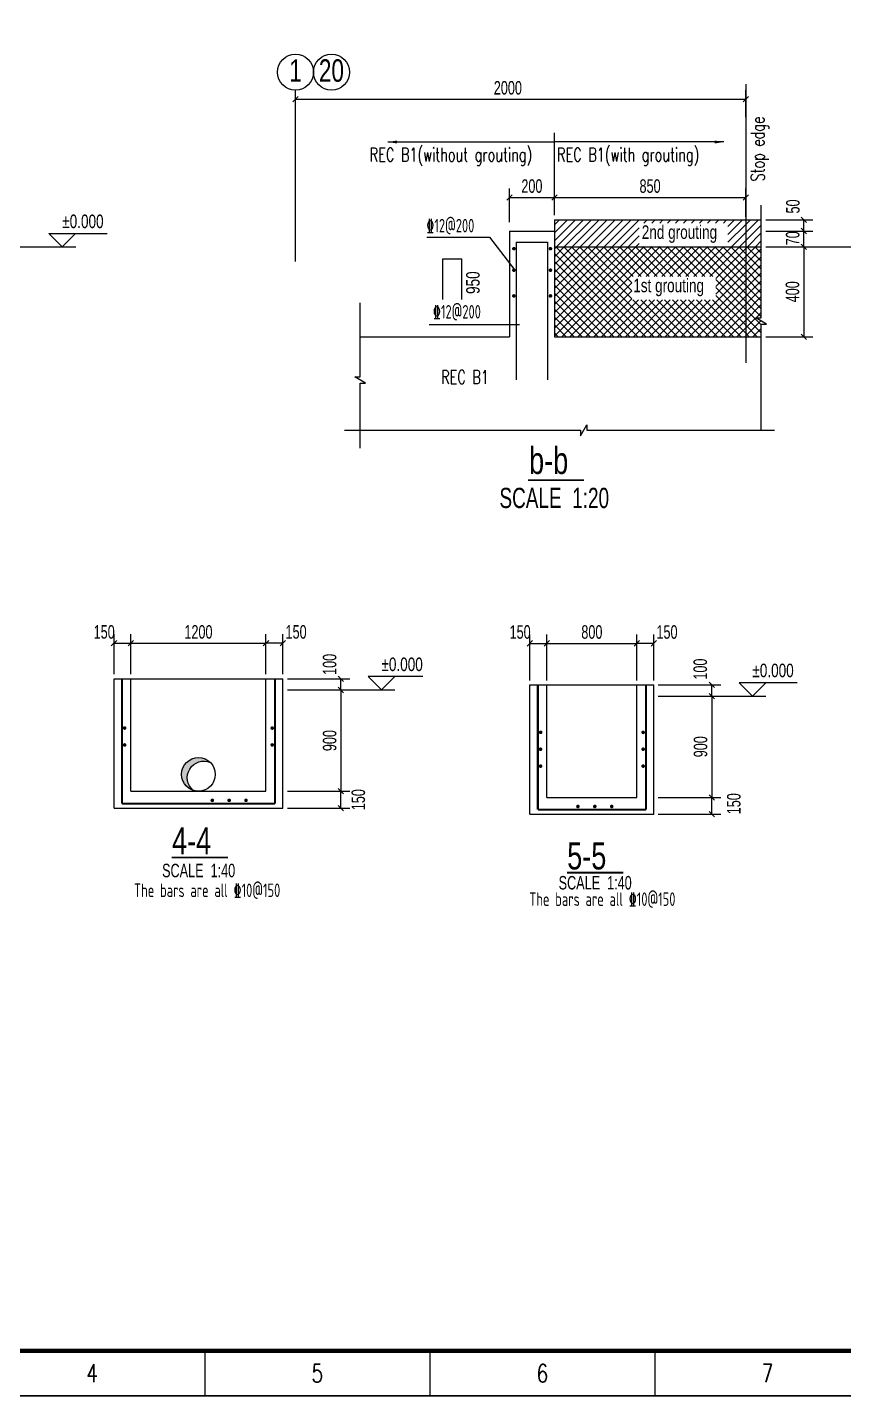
# Model space of a CAD drawing. Header units: millimetres. Extents: x -15901 to 146244, y -607033 to -56344.
# Drawn here: x 5406 to 23535, y -268883 to -238464 of the extents above; entities that cross this region are included whole.
import ezdxf
from ezdxf.enums import TextEntityAlignment as Align

# ---------------------------------------------------------------- set-up
doc = ezdxf.new("R2010")
doc.units = ezdxf.units.MM
doc.header["$LTSCALE"] = 2000
doc.linetypes.add('CENTER', pattern=[50.800000000000004, 31.75, -6.35, 6.35, -6.35])
for name, color, linetype in [('1', 3, 'Continuous'), ('4', 2, 'Continuous'), ('5', 7, 'Continuous'), ('6', 1, 'Continuous'), ('DIM', 2, 'Continuous'), ('S_01', 3, 'Continuous'), ('S_01_OUTL', 3, 'Continuous'), ('S_02', 151, 'CENTER'), ('S_04_TEXT', 2, 'Continuous'), ('S_05_DIMS', 7, 'Continuous'), ('S_06_RBAR', 1, 'Continuous'), ('S_07_LSHOW', 6, 'Continuous'), ('S_08_HATCH', 8, 'Continuous'), ('TEXT', 3, 'Continuous'), ('TK', 1, 'Continuous')]:
    doc.layers.add(name, color=color, linetype=linetype)
doc.styles.add('FS', font='kstxt.shx', dxfattribs={"width": 0.8, "height": 250, "bigfont": 'kshz.shx'})
doc.styles.add('KS', font='kstxt.shx', dxfattribs={"width": 0.7, "height": 300, "bigfont": 'kshz.shx'})
doc.styles.add('NC', font='romans.shx', dxfattribs={"width": 0.7, "bigfont": 'hztxt.shx'})
doc.styles.add('TK-HZ', font='txt.shx', dxfattribs={"width": 0.8, "bigfont": 'hztxt.shx'})
doc.styles.add('样3', font='tssdeng.shx', dxfattribs={"width": 0.7, "height": 300, "bigfont": 'tssdchn.shx'})
doc.dimstyles.new('KSDIM0.2', dxfattribs={"dimtxt": 300, "dimasz": 120, "dimexe": 200, "dimexo": 100, "dimgap": 100, "dimtad": 1, "dimdec": 0, "dimlfac": 0.2, "dimzin": 14, "dimdsep": 46, "dimtxsty": 'KS', "dimblk1": 'OBLIQUE', "dimblk2": 'OBLIQUE', "dimsah": 1, "dimcen": -900, "dimclrd": 7, "dimclre": 7, "dimclrt": 2, "dimadec": 0, "dimazin": 0, "dimtfac": 1, "dimtdec": 0, "dimtix": 1, "dimtmove": 2, "dimatfit": 2, "dimfxl": 1, "dimtolj": 1, "dimtzin": 14, "dimlwd": -3, "dimarcsym": 2})
doc.dimstyles.new('KSDIM0.4', dxfattribs={"dimtxt": 300, "dimasz": 120, "dimexe": 200, "dimexo": 100, "dimgap": 100, "dimtad": 1, "dimdec": 0, "dimlfac": 0.4, "dimzin": 14, "dimdsep": 46, "dimtxsty": 'KS', "dimblk1": 'OBLIQUE', "dimblk2": 'OBLIQUE', "dimsah": 1, "dimcen": -900, "dimclrd": 7, "dimclre": 7, "dimclrt": 2, "dimadec": 0, "dimazin": 0, "dimtfac": 1, "dimtdec": 0, "dimtix": 1, "dimtmove": 2, "dimatfit": 2, "dimfxl": 1, "dimtolj": 1, "dimtzin": 14, "dimlwd": -3, "dimarcsym": 2})
pattern_1 = [(45, (-377152.3955191112, -580546.198373335), (-88.38834764831843, 88.38834764831844), []), (135, (-377152.3955191112, -580546.198373335), (-88.38834764831844, -88.38834764831843), [])]
pattern_2 = [(45, (-377152.3955191112, -580546.198373335), (-88.38834764831843, 88.38834764831844), [])]

# ---------------------------------------------------------------- blocks, each defined once
blk = doc.blocks.new('_OBLIQUE')
at = {"color": 1}
blk.add_line((-0.5, -0.5), (0.5, 0.5), dxfattribs=at)
blk = doc.blocks.new('*D472')
at = {"layer": '5', "color": 7, "lineweight": -2}
for p, q in [((11180.23893127312, -253184.0880862552), (12570.13191676607, -253184.0880862552)), ((11180.23893127312, -255434.0880862552), (12570.13191676607, -255434.0880862552))]:
    blk.add_line(p, q, dxfattribs=at)
at = {"layer": '5', "color": 7, "lineweight": -3}
blk.add_line((12370.13191676607, -253184.0880862552), (12370.13191676607, -255434.0880862552), dxfattribs=at)
at = {"layer": 'Defpoints', "color": 0}
for p in [(11080.23893127312, -253184.0880862552), (11080.23893127312, -255434.0880862552), (12370.13191676607, -255434.0880862552)]:
    blk.add_point(p, dxfattribs=at)
at = {"layer": '5', "color": 7, "linetype": 'ByBlock', "lineweight": -3, "xscale": 120, "yscale": 120, "zscale": 120}
for p, rotation in [((12370.13191676607, -253184.0880862552), 90), ((12370.13191676607, -255434.0880862552), 270)]:
    blk.add_blockref('_OBLIQUE', p, dxfattribs=dict(at, rotation=rotation))
at = {"layer": '5', "color": 2, "insert": (12120.13191676607, -254309.0880862552), "char_height": 300, "attachment_point": 5, "rotation": 90, "style": 'KS'}
blk.add_mtext('\\A1;900', dxfattribs=at)
blk = doc.blocks.new('*D473')
at = {"layer": '5', "color": 7, "lineweight": -2}
for p, q in [((11180.23893127312, -255434.0880862552), (12570.13191676607, -255434.0880862552)), ((11180.23893127312, -255809.0880862552), (12570.13191676607, -255809.0880862552))]:
    blk.add_line(p, q, dxfattribs=at)
at = {"layer": '5', "color": 7, "lineweight": -3}
blk.add_line((12370.13191676607, -255809.0880862552), (12370.13191676607, -255434.0880862552), dxfattribs=at)
at = {"layer": 'Defpoints', "color": 0}
for p in [(11080.23893127312, -255434.0880862552), (12370.13191676607, -255434.0880862552), (11080.23893127312, -255809.0880862552)]:
    blk.add_point(p, dxfattribs=at)
at = {"layer": '5', "color": 7, "linetype": 'ByBlock', "lineweight": -3, "xscale": 120, "yscale": 120, "zscale": 120}
for p, rotation in [((12370.13191676607, -255434.0880862552), 90), ((12370.13191676607, -255809.0880862552), 270)]:
    blk.add_blockref('_OBLIQUE', p, dxfattribs=dict(at, rotation=rotation))
at = {"layer": '5', "color": 2, "insert": (12757.60720502773, -255621.5920557929), "char_height": 300, "attachment_point": 5, "rotation": 90, "style": 'KS'}
blk.add_mtext('\\A1;150', dxfattribs=at)
blk = doc.blocks.new('*D474')
at = {"layer": '5', "color": 7, "lineweight": -2}
for p, q in [((11180.23893127312, -252934.0880862552), (12570.13191676607, -252934.0880862552)), ((11230.23893127312, -253184.0880862552), (12570.13191676607, -253184.0880862552))]:
    blk.add_line(p, q, dxfattribs=at)
at = {"layer": '5', "color": 7, "lineweight": -3}
blk.add_line((12370.13191676607, -253184.0880862552), (12370.13191676607, -252934.0880862552), dxfattribs=at)
at = {"layer": 'Defpoints', "color": 0}
for p in [(11080.23893127312, -252934.0880862552), (12370.13191676607, -252934.0880862552), (11130.23893127312, -253184.0880862552)]:
    blk.add_point(p, dxfattribs=at)
at = {"layer": '5', "color": 7, "linetype": 'ByBlock', "lineweight": -3, "xscale": 120, "yscale": 120, "zscale": 120}
for p, rotation in [((12370.13191676607, -252934.0880862552), 90), ((12370.13191676607, -253184.0880862552), 270)]:
    blk.add_blockref('_OBLIQUE', p, dxfattribs=dict(at, rotation=rotation))
at = {"layer": '5', "color": 2, "insert": (12120.13191676607, -252615.6824797991), "char_height": 300, "attachment_point": 5, "rotation": 90, "style": 'KS'}
blk.add_mtext('\\A1;100', dxfattribs=at)
blk = doc.blocks.new('Dot')
at = {"layer": '6', "const_width": 0.4}
blk.add_lwpolyline([(-0.1999999999999886, 0, 1), (0.1999999999999886, 0, 1)], format="xyb", close=True, dxfattribs=at)
blk = doc.blocks.new('*D475')
at = {"layer": '5', "color": 7, "lineweight": -2}
for p, q in [((7330.238931273125, -252834.0880862552), (7330.238931273125, -251946.1760799664)), ((7705.238931273125, -252834.0880862552), (7705.238931273125, -251946.1760799664))]:
    blk.add_line(p, q, dxfattribs=at)
at = {"layer": '5', "color": 7, "lineweight": -3}
blk.add_line((7330.238931273125, -252146.1760799664), (7705.238931273125, -252146.1760799664), dxfattribs=at)
at = {"layer": 'Defpoints', "color": 0}
for p in [(7705.238931273125, -252146.1760799664), (7330.238931273125, -252934.0880862552), (7705.238931273125, -252934.0880862552)]:
    blk.add_point(p, dxfattribs=at)
at = {"layer": '5', "color": 7, "linetype": 'ByBlock', "lineweight": -3, "xscale": 120, "yscale": 120, "zscale": 120, "rotation": 180}
blk.add_blockref('_OBLIQUE', (7330.238931273125, -252146.1760799664), dxfattribs=at)
at = {"layer": '5', "color": 7, "linetype": 'ByBlock', "lineweight": -3, "xscale": 120, "yscale": 120, "zscale": 120}
blk.add_blockref('_OBLIQUE', (7705.238931273125, -252146.1760799664), dxfattribs=at)
at = {"layer": '5', "color": 2, "insert": (7111.70665126761, -251896.1760799664), "char_height": 300, "attachment_point": 5, "style": 'KS'}
blk.add_mtext('\\A1;150', dxfattribs=at)
blk = doc.blocks.new('*D476')
at = {"layer": '5', "color": 7, "lineweight": -2}
for p, q in [((7705.238931273125, -252581.7585350021), (7705.238931273125, -251946.1760799664)), ((10705.23893127312, -252581.7585350021), (10705.23893127312, -251946.1760799664))]:
    blk.add_line(p, q, dxfattribs=at)
at = {"layer": '5', "color": 7, "lineweight": -3}
blk.add_line((7705.238931273125, -252146.1760799664), (10705.23893127312, -252146.1760799664), dxfattribs=at)
at = {"layer": 'Defpoints', "color": 0}
for p in [(10705.23893127312, -252146.1760799664), (7705.238931273125, -252681.7585350021), (10705.23893127312, -252681.7585350021)]:
    blk.add_point(p, dxfattribs=at)
at = {"layer": '5', "color": 7, "linetype": 'ByBlock', "lineweight": -3, "xscale": 120, "yscale": 120, "zscale": 120, "rotation": 180}
blk.add_blockref('_OBLIQUE', (7705.238931273125, -252146.1760799664), dxfattribs=at)
at = {"layer": '5', "color": 7, "linetype": 'ByBlock', "lineweight": -3, "xscale": 120, "yscale": 120, "zscale": 120}
blk.add_blockref('_OBLIQUE', (10705.23893127312, -252146.1760799664), dxfattribs=at)
at = {"layer": '5', "color": 2, "insert": (9205.238931273125, -251896.1760799664), "char_height": 300, "attachment_point": 5, "style": 'KS'}
blk.add_mtext('\\A1;1200', dxfattribs=at)
blk = doc.blocks.new('*D477')
at = {"layer": '5', "color": 7, "lineweight": -2}
for p, q in [((10705.23893127312, -252834.0880862552), (10705.23893127312, -251946.1760799664)), ((11080.23893127312, -252834.0880862552), (11080.23893127312, -251946.1760799664))]:
    blk.add_line(p, q, dxfattribs=at)
at = {"layer": '5', "color": 7, "lineweight": -3}
blk.add_line((11080.23893127312, -252146.1760799664), (10705.23893127312, -252146.1760799664), dxfattribs=at)
at = {"layer": 'Defpoints', "color": 0}
for p in [(10705.23893127312, -252146.1760799664), (10705.23893127312, -252934.0880862552), (11080.23893127312, -252934.0880862552)]:
    blk.add_point(p, dxfattribs=at)
at = {"layer": '5', "color": 7, "linetype": 'ByBlock', "lineweight": -3, "xscale": 120, "yscale": 120, "zscale": 120, "rotation": 180}
blk.add_blockref('_OBLIQUE', (10705.23893127312, -252146.1760799664), dxfattribs=at)
at = {"layer": '5', "color": 7, "linetype": 'ByBlock', "lineweight": -3, "xscale": 120, "yscale": 120, "zscale": 120}
blk.add_blockref('_OBLIQUE', (11080.23893127312, -252146.1760799664), dxfattribs=at)
at = {"layer": '5', "color": 2, "insert": (11373.77121127864, -251896.1760799664), "char_height": 300, "attachment_point": 5, "style": 'KS'}
blk.add_mtext('\\A1;150', dxfattribs=at)
blk = doc.blocks.new('*D478')
at = {"layer": '5', "color": 7, "lineweight": -2}
for p, q in [((18943.53289692367, -252970.0894079841), (18943.53289692367, -251948.0230798162)), ((19318.53289692367, -252970.0894079841), (19318.53289692367, -251948.0230798162))]:
    blk.add_line(p, q, dxfattribs=at)
at = {"layer": '5', "color": 7, "lineweight": -3}
blk.add_line((19318.53289692367, -252148.0230798162), (18943.53289692367, -252148.0230798162), dxfattribs=at)
at = {"layer": 'Defpoints', "color": 0}
for p in [(18943.53289692367, -252148.0230798162), (18943.53289692367, -253070.0894079841), (19318.53289692367, -253070.0894079841)]:
    blk.add_point(p, dxfattribs=at)
at = {"layer": '5', "color": 7, "linetype": 'ByBlock', "lineweight": -3, "xscale": 120, "yscale": 120, "zscale": 120, "rotation": 180}
blk.add_blockref('_OBLIQUE', (18943.53289692367, -252148.0230798162), dxfattribs=at)
at = {"layer": '5', "color": 7, "linetype": 'ByBlock', "lineweight": -3, "xscale": 120, "yscale": 120, "zscale": 120}
blk.add_blockref('_OBLIQUE', (19318.53289692367, -252148.0230798162), dxfattribs=at)
at = {"layer": '5', "color": 2, "insert": (19612.06517692919, -251898.0230798162), "char_height": 300, "attachment_point": 5, "style": 'KS'}
blk.add_mtext('\\A1;150', dxfattribs=at)
blk = doc.blocks.new('*D479')
at = {"layer": '5', "color": 7, "lineweight": -2}
for p, q in [((16943.53289692367, -252970.0894079841), (16943.53289692367, -251948.0230798162)), ((18943.53289692367, -252970.0894079841), (18943.53289692367, -251948.0230798162))]:
    blk.add_line(p, q, dxfattribs=at)
at = {"layer": '5', "color": 7, "lineweight": -3}
blk.add_line((16943.53289692367, -252148.0230798162), (18943.53289692367, -252148.0230798162), dxfattribs=at)
at = {"layer": 'Defpoints', "color": 0}
for p in [(18943.53289692367, -252148.0230798162), (16943.53289692367, -253070.0894079841), (18943.53289692367, -253070.0894079841)]:
    blk.add_point(p, dxfattribs=at)
at = {"layer": '5', "color": 7, "linetype": 'ByBlock', "lineweight": -3, "xscale": 120, "yscale": 120, "zscale": 120, "rotation": 180}
blk.add_blockref('_OBLIQUE', (16943.53289692367, -252148.0230798162), dxfattribs=at)
at = {"layer": '5', "color": 7, "linetype": 'ByBlock', "lineweight": -3, "xscale": 120, "yscale": 120, "zscale": 120}
blk.add_blockref('_OBLIQUE', (18943.53289692367, -252148.0230798162), dxfattribs=at)
at = {"layer": '5', "color": 2, "insert": (17943.53289692367, -251898.0230798162), "char_height": 300, "attachment_point": 5, "style": 'KS'}
blk.add_mtext('\\A1;800', dxfattribs=at)
blk = doc.blocks.new('*D480')
at = {"layer": '5', "color": 7, "lineweight": -2}
for p, q in [((16568.53289692367, -252970.0894079841), (16568.53289692367, -251948.0230798162)), ((16943.53289692367, -252970.0894079841), (16943.53289692367, -251948.0230798162))]:
    blk.add_line(p, q, dxfattribs=at)
at = {"layer": '5', "color": 7, "lineweight": -3}
blk.add_line((16568.53289692367, -252148.0230798162), (16943.53289692367, -252148.0230798162), dxfattribs=at)
at = {"layer": 'Defpoints', "color": 0}
for p in [(16943.53289692367, -252148.0230798162), (16568.53289692367, -253070.0894079841), (16943.53289692367, -253070.0894079841)]:
    blk.add_point(p, dxfattribs=at)
at = {"layer": '5', "color": 7, "linetype": 'ByBlock', "lineweight": -3, "xscale": 120, "yscale": 120, "zscale": 120, "rotation": 180}
blk.add_blockref('_OBLIQUE', (16568.53289692367, -252148.0230798162), dxfattribs=at)
at = {"layer": '5', "color": 7, "linetype": 'ByBlock', "lineweight": -3, "xscale": 120, "yscale": 120, "zscale": 120}
blk.add_blockref('_OBLIQUE', (16943.53289692367, -252148.0230798162), dxfattribs=at)
at = {"layer": '5', "color": 2, "insert": (16350.00061691816, -251898.0230798162), "char_height": 300, "attachment_point": 5, "style": 'KS'}
blk.add_mtext('\\A1;150', dxfattribs=at)
blk = doc.blocks.new('*D481')
at = {"layer": '5', "color": 7, "lineweight": -2}
for p, q in [((19418.53289692367, -253070.0894079841), (20808.42588241662, -253070.0894079841)), ((19468.53289692367, -253320.0894079841), (20808.42588241662, -253320.0894079841))]:
    blk.add_line(p, q, dxfattribs=at)
at = {"layer": '5', "color": 7, "lineweight": -3}
blk.add_line((20608.42588241662, -253320.0894079841), (20608.42588241662, -253070.0894079841), dxfattribs=at)
at = {"layer": 'Defpoints', "color": 0}
for p in [(19318.53289692367, -253070.0894079841), (20608.42588241662, -253070.0894079841), (19368.53289692367, -253320.0894079841)]:
    blk.add_point(p, dxfattribs=at)
at = {"layer": '5', "color": 7, "linetype": 'ByBlock', "lineweight": -3, "xscale": 120, "yscale": 120, "zscale": 120}
for p, rotation in [((20608.42588241662, -253070.0894079841), 90), ((20608.42588241662, -253320.0894079841), 270)]:
    blk.add_blockref('_OBLIQUE', p, dxfattribs=dict(at, rotation=rotation))
at = {"layer": '5', "color": 2, "insert": (20352.33344575188, -252720.5606789024), "char_height": 300, "attachment_point": 5, "rotation": 90, "style": 'KS'}
blk.add_mtext('\\A1;100', dxfattribs=at)
blk = doc.blocks.new('*D482')
at = {"layer": '5', "color": 7, "lineweight": -2}
for p, q in [((19418.53289692367, -255570.0894079841), (20808.42588241662, -255570.0894079841)), ((19418.53289692367, -255945.0894079841), (20808.42588241662, -255945.0894079841))]:
    blk.add_line(p, q, dxfattribs=at)
at = {"layer": '5', "color": 7, "lineweight": -3}
blk.add_line((20608.42588241662, -255945.0894079841), (20608.42588241662, -255570.0894079841), dxfattribs=at)
at = {"layer": 'Defpoints', "color": 0}
for p in [(19318.53289692367, -255570.0894079841), (20608.42588241662, -255570.0894079841), (19318.53289692367, -255945.0894079841)]:
    blk.add_point(p, dxfattribs=at)
at = {"layer": '5', "color": 7, "linetype": 'ByBlock', "lineweight": -3, "xscale": 120, "yscale": 120, "zscale": 120}
for p, rotation in [((20608.42588241662, -255570.0894079841), 90), ((20608.42588241662, -255945.0894079841), 270)]:
    blk.add_blockref('_OBLIQUE', p, dxfattribs=dict(at, rotation=rotation))
at = {"layer": '5', "color": 2, "insert": (21097.29749551958, -255711.627468116), "char_height": 300, "attachment_point": 5, "rotation": 90, "style": 'KS'}
blk.add_mtext('\\A1;150', dxfattribs=at)
blk = doc.blocks.new('*D483')
at = {"layer": '5', "color": 7, "lineweight": -2}
for p, q in [((19418.53289692367, -253320.0894079841), (20808.42588241662, -253320.0894079841)), ((19418.53289692367, -255570.0894079841), (20808.42588241662, -255570.0894079841))]:
    blk.add_line(p, q, dxfattribs=at)
at = {"layer": '5', "color": 7, "lineweight": -3}
blk.add_line((20608.42588241662, -253320.0894079841), (20608.42588241662, -255570.0894079841), dxfattribs=at)
at = {"layer": 'Defpoints', "color": 0}
for p in [(19318.53289692367, -253320.0894079841), (19318.53289692367, -255570.0894079841), (20608.42588241662, -255570.0894079841)]:
    blk.add_point(p, dxfattribs=at)
at = {"layer": '5', "color": 7, "linetype": 'ByBlock', "lineweight": -3, "xscale": 120, "yscale": 120, "zscale": 120}
for p, rotation in [((20608.42588241662, -253320.0894079841), 90), ((20608.42588241662, -255570.0894079841), 270)]:
    blk.add_blockref('_OBLIQUE', p, dxfattribs=dict(at, rotation=rotation))
at = {"layer": '5', "color": 2, "insert": (20358.42588241662, -254445.0894079841), "char_height": 300, "attachment_point": 5, "rotation": 90, "style": 'KS'}
blk.add_mtext('\\A1;900', dxfattribs=at)
blk = doc.blocks.new('*D484')
at = {"layer": 'Defpoints', "color": 0}
for p in [(21703.8383795515, -242737.6163953511), (22649.89839366318, -242737.6163953511), (21703.8383795515, -242987.6163953511)]:
    blk.add_point(p, dxfattribs=at)
at = {"layer": 'S_05_DIMS', "color": 7, "lineweight": -2}
for p, q in [((21803.8383795515, -242737.6163953511), (22849.89839366318, -242737.6163953511)), ((21803.8383795515, -242987.6163953511), (22849.89839366318, -242987.6163953511))]:
    blk.add_line(p, q, dxfattribs=at)
at = {"layer": 'S_05_DIMS', "color": 7, "lineweight": -3}
blk.add_line((22649.89839366318, -242987.6163953511), (22649.89839366318, -242737.6163953511), dxfattribs=at)
at = {"layer": 'S_05_DIMS', "color": 7, "linetype": 'ByBlock', "lineweight": -3, "xscale": 120, "yscale": 120, "zscale": 120}
for p, rotation in [((22649.89839366318, -242737.6163953511), 90), ((22649.89839366318, -242987.6163953511), 270)]:
    blk.add_blockref('_OBLIQUE', p, dxfattribs=dict(at, rotation=rotation))
at = {"layer": 'S_05_DIMS', "color": 2, "insert": (22410.11424487569, -242442.3459425263), "char_height": 300, "attachment_point": 5, "rotation": 90, "style": 'KS'}
blk.add_mtext('\\A1;50', dxfattribs=at)
blk = doc.blocks.new('*D485')
at = {"layer": 'Defpoints', "color": 0}
for p in [(21703.8383795515, -242987.6163953511), (22649.89839366318, -242987.6163953511), (21703.8383795515, -243337.6163953511)]:
    blk.add_point(p, dxfattribs=at)
at = {"layer": 'S_05_DIMS', "color": 7, "lineweight": -2}
for p, q in [((21803.8383795515, -242987.6163953511), (22849.89839366318, -242987.6163953511)), ((21803.8383795515, -243337.6163953511), (22849.89839366318, -243337.6163953511))]:
    blk.add_line(p, q, dxfattribs=at)
at = {"layer": 'S_05_DIMS', "color": 7, "lineweight": -3}
for p, q in [((22649.89839366318, -242987.6163953511), (22649.89839366318, -242867.6163953511)), ((22649.89839366318, -243337.6163953511), (22649.89839366318, -242987.6163953511)), ((22649.89839366318, -243337.6163953511), (22649.89839366318, -243457.6163953511))]:
    blk.add_line(p, q, dxfattribs=at)
at = {"layer": 'S_05_DIMS', "color": 7, "linetype": 'ByBlock', "lineweight": -3, "xscale": 120, "yscale": 120, "zscale": 120}
for p, rotation in [((22649.89839366318, -242987.6163953511), 270), ((22649.89839366318, -243337.6163953511), 90)]:
    blk.add_blockref('_OBLIQUE', p, dxfattribs=dict(at, rotation=rotation))
at = {"layer": 'S_05_DIMS', "color": 2, "insert": (22405.06254928116, -243149.5833257616), "char_height": 300, "attachment_point": 5, "rotation": 90, "style": 'KS'}
blk.add_mtext('\\A1;70', dxfattribs=at)
blk = doc.blocks.new('*D486')
at = {"layer": 'Defpoints', "color": 0}
for p in [(21703.8383795515, -243337.6163953511), (21703.8383795515, -245337.6163953511), (22649.89839366318, -245337.6163953511)]:
    blk.add_point(p, dxfattribs=at)
at = {"layer": 'S_05_DIMS', "color": 7, "lineweight": -2}
for p, q in [((21803.8383795515, -243337.6163953511), (22849.89839366318, -243337.6163953511)), ((21803.8383795515, -245337.6163953511), (22849.89839366318, -245337.6163953511))]:
    blk.add_line(p, q, dxfattribs=at)
at = {"layer": 'S_05_DIMS', "color": 7, "lineweight": -3}
blk.add_line((22649.89839366318, -243337.6163953511), (22649.89839366318, -245337.6163953511), dxfattribs=at)
at = {"layer": 'S_05_DIMS', "color": 7, "linetype": 'ByBlock', "lineweight": -3, "xscale": 120, "yscale": 120, "zscale": 120}
for p, rotation in [((22649.89839366318, -243337.6163953511), 90), ((22649.89839366318, -245337.6163953511), 270)]:
    blk.add_blockref('_OBLIQUE', p, dxfattribs=dict(at, rotation=rotation))
at = {"layer": 'S_05_DIMS', "color": 2, "insert": (22399.89839366318, -244337.6163953511), "char_height": 300, "attachment_point": 5, "rotation": 90, "style": 'KS'}
blk.add_mtext('\\A1;400', dxfattribs=at)
blk = doc.blocks.new('*D487')
at = {"layer": 'Defpoints', "color": 0}
for p in [(17111.29348435004, -242241.0983092305), (17111.29348435004, -242640.6907240438), (16111.29348435004, -242890.6907240438)]:
    blk.add_point(p, dxfattribs=at)
at = {"layer": 'S_05_DIMS', "color": 7, "lineweight": -2}
for p, q in [((16111.29348435004, -242790.6907240438), (16111.29348435004, -242041.0983092305)), ((17111.29348435004, -242540.6907240438), (17111.29348435004, -242041.0983092305))]:
    blk.add_line(p, q, dxfattribs=at)
at = {"layer": 'S_05_DIMS', "color": 7, "lineweight": -3}
blk.add_line((16111.29348435004, -242241.0983092305), (17111.29348435004, -242241.0983092305), dxfattribs=at)
at = {"layer": 'S_05_DIMS', "color": 7, "linetype": 'ByBlock', "lineweight": -3, "xscale": 120, "yscale": 120, "zscale": 120, "rotation": 180}
blk.add_blockref('_OBLIQUE', (16111.29348435004, -242241.0983092305), dxfattribs=at)
at = {"layer": 'S_05_DIMS', "color": 7, "linetype": 'ByBlock', "lineweight": -3, "xscale": 120, "yscale": 120, "zscale": 120}
blk.add_blockref('_OBLIQUE', (17111.29348435004, -242241.0983092305), dxfattribs=at)
at = {"layer": 'S_05_DIMS', "color": 2, "insert": (16611.29348435004, -241991.0983092305), "char_height": 300, "attachment_point": 5, "style": 'KS'}
blk.add_mtext('\\A1;200', dxfattribs=at)
blk = doc.blocks.new('*D488')
at = {"color": 7, "lineweight": -2}
for p, q in [((17111.29348435004, -242637.6163953511), (17111.29348435004, -242041.0983092305)), ((21361.29348435004, -242675.2449876239), (21361.29348435004, -242041.0983092305))]:
    blk.add_line(p, q, dxfattribs=at)
at = {"color": 7, "lineweight": -3}
blk.add_line((17111.29348435004, -242241.0983092305), (21361.29348435004, -242241.0983092305), dxfattribs=at)
at = {"layer": 'Defpoints', "color": 0}
for p in [(21361.29348435004, -242241.0983092305), (17111.29348435004, -242737.6163953511), (21361.29348435004, -242775.2449876239)]:
    blk.add_point(p, dxfattribs=at)
at = {"color": 7, "linetype": 'ByBlock', "lineweight": -3, "xscale": 120, "yscale": 120, "zscale": 120, "rotation": 180}
blk.add_blockref('_OBLIQUE', (17111.29348435004, -242241.0983092305), dxfattribs=at)
at = {"color": 7, "linetype": 'ByBlock', "lineweight": -3, "xscale": 120, "yscale": 120, "zscale": 120}
blk.add_blockref('_OBLIQUE', (21361.29348435004, -242241.0983092305), dxfattribs=at)
at = {"color": 2, "insert": (19236.29348435004, -241991.0983092305), "char_height": 300, "attachment_point": 5, "style": 'KS'}
blk.add_mtext('\\A1;850', dxfattribs=at)
blk = doc.blocks.new('*D489')
at = {"color": 7, "lineweight": -2}
for p, q in [((11361.29348435004, -243661.9928692395), (11361.29348435004, -239858.0070949711)), ((21361.29348435004, -240461.0182412711), (21361.29348435004, -239858.0070949711))]:
    blk.add_line(p, q, dxfattribs=at)
at = {"color": 7, "lineweight": -3}
blk.add_line((11361.29348435004, -240058.0070949711), (21361.29348435004, -240058.0070949711), dxfattribs=at)
at = {"layer": 'Defpoints', "color": 0}
for p in [(21361.29348435004, -240058.0070949711), (21361.29348435004, -240561.0182412711), (11361.29348435004, -243761.9928692395)]:
    blk.add_point(p, dxfattribs=at)
at = {"color": 7, "linetype": 'ByBlock', "lineweight": -3, "xscale": 120, "yscale": 120, "zscale": 120, "rotation": 180}
blk.add_blockref('_OBLIQUE', (11361.29348435004, -240058.0070949711), dxfattribs=at)
at = {"color": 7, "linetype": 'ByBlock', "lineweight": -3, "xscale": 120, "yscale": 120, "zscale": 120}
blk.add_blockref('_OBLIQUE', (21361.29348435004, -240058.0070949711), dxfattribs=at)
at = {"color": 2, "insert": (16077.53624963314, -239808.0070949711), "char_height": 300, "attachment_point": 5, "style": 'KS'}
blk.add_mtext('\\A1;2000', dxfattribs=at)
blk = doc.blocks.new('A1-1')
at = {"layer": 'TK', "color": 7}
for p, q in [((22050, 999.9999999999997), (22050, -3.410605131648481e-13)), ((27050, 999.9999999999997), (27050, -3.410605131648481e-13)), ((32050, 999.9999999999997), (32050, -3.410605131648481e-13))]:
    blk.add_line(p, q, dxfattribs=at)
for points, const_width in [([(0, 0), (84100, 0), (84100, 59400), (3.637978807091713e-12, 59400)], 35), ([(2500, 999.9999999999997), (83100, 999.9999999999997), (83100, 58400), (2500.000000000004, 58400)], 100)]:
    blk.add_lwpolyline(points, close=True, dxfattribs=dict(at, const_width=const_width))
at = {"layer": 'TK', "color": 7, "style": 'TK-HZ', "width": 0.75}
for s, p in [('4', (19550, 499.9999999999997)), ('5', (24550, 499.9999999999997)), ('6', (29550, 499.9999999999997)), ('7', (34550, 499.9999999999997))]:
    blk.add_text(s, height=400, dxfattribs=at).set_placement(p, align=Align.MIDDLE_CENTER)

msp = doc.modelspace()

# ---------------------------------------------------------------- hatches: boundary and pattern name
h = msp.add_hatch()
h.set_pattern_fill('ANSI31', color=6, scale=1000)
h.set_pattern_definition(pattern_2)
h.paths.add_polyline_path([(21703.8383795515, -242737.6163953511), (21361.29348435004, -242737.6163953511), (21361.29348435004, -243337.6163953511), (21703.8383795515, -243337.6163953511)])
at = {"layer": 'S_07_LSHOW'}
h = msp.add_hatch(color=256, dxfattribs=at)
edge = h.paths.add_edge_path()
edge.add_arc((9207.385472133625, -255060.4034881863), 374.4202985149969, 45.3746029821242, 251.6253970178741, ccw=False)
edge.add_arc((9323.318212164275, -255131.4471626483), 368.1803261091618, 66.45346195015443, 230.5465380498441)
at = {"layer": 'S_08_HATCH'}
h = msp.add_hatch(dxfattribs=at)
h.set_pattern_fill('ANSI31', color=6, scale=1000)
h.set_pattern_definition(pattern_2)
h.paths.add_polyline_path([(21361.29348435004, -242737.6163953511), (17111.29348435004, -242737.6163953511), (17111.29348435004, -243337.616395351), (21361.29348435004, -243337.6163953511)])
h.paths.add_polyline_path([(18992.37322438981, -243332.5088166819), (20966.37322438981, -243332.5088166819), (20966.37322438981, -242810.5088166819), (18992.37322438981, -242810.5088166819)], flags=16)
h = msp.add_hatch(dxfattribs=at)
h.set_pattern_fill('ANSI37', color=6, scale=1000)
h.set_pattern_definition(pattern_1)
h.paths.add_polyline_path([(21361.29348435004, -243337.6163953511), (17111.29348435004, -243337.616395351), (17111.29348435004, -245337.6163953511), (21361.29348435004, -245337.6163953511)])
h.paths.add_polyline_path([(18829.29251211237, -244518.8169529201), (20695.29251211237, -244518.8169529201), (20695.29251211237, -243996.8169529201), (18829.29251211237, -243996.8169529201)], flags=16)
h = msp.add_hatch(dxfattribs=at)
h.set_pattern_fill('ANSI37', color=6, scale=1000)
h.set_pattern_definition(pattern_1)
h.paths.add_polyline_path([(21703.8383795515, -243337.6163953511), (21361.29348435004, -243337.6163953511), (21361.29348435004, -245337.6163953511), (21703.8383795515, -245337.6163953511), (21703.8383795515, -245053.9433215234), (21823.8383795515, -245053.9433215234), (21583.8383795515, -244913.9433215234), (21703.8383795515, -244913.9433215234)])

# ---------------------------------------------------------------- linework, layer by layer
for p, q in [((17111.29348435004, -242041.0983092305, 40.57260265462904), (17111.29348435004, -240807.34954226, 40.57260265462904)), ((14276.64615821124, -243127.2343810711, 40.57260265462904), (15671.42676025054, -243127.2343810711, 40.57260265462904)), ((15671.42676025054, -243127.2343810711, 40.57260265462904), (16230.98296770723, -243858.3003844008, 40.57260265462904)), ((14326.1723464812, -245064.0465152137, 40.57260265462904), (16332.9767357128, -245064.0465152137, 40.57260265462904))]:
    msp.add_line(p, q)
at = {"color": 2, "elevation": 40.57260265462904}
for points in [[(21703.83837955155, -247414.8010248072), (21703.8383795515, -245053.9433215234), (21823.8383795515, -245053.9433215234), (21583.8383795515, -244913.9433215234), (21703.8383795515, -244913.9433215234), (21703.8383795515, -242415.9406167357)], [(12797.98440694985, -247815.0179232456), (12797.98440694979, -246368.9651985529), (12917.98440694979, -246368.9651985529), (12677.98440694979, -246228.9651985529), (12797.98440694979, -246228.9651985529), (12797.98440694979, -244585.0970991225)], [(12451.10394418538, -247414.8010248072), (17694.5475485889, -247414.8010248072), (17694.5475485889, -247534.8010248072), (17834.5475485889, -247294.8010248072), (17834.5475485889, -247414.8010248072), (21999.39492499859, -247414.8010248072)]]:
    msp.add_lwpolyline(points, dxfattribs=at)
at = {"layer": '1'}
for p, q in [((17111.29348435004, -242737.6163953511, 40.57260265462904), (17111.29348435004, -245337.6163953511, 40.57260265462904)), ((17111.29348435004, -242737.6163953511, 40.57260265462904), (21703.8383795515, -242737.6163953511, 40.57260265462904)), ((16111.29348435004, -242987.6163953511, 40.57260265462904), (16111.29348435004, -245337.6163953511, 40.57260265462904)), ((16111.29348435004, -242987.6163953511, 40.57260265462904), (17111.29348435004, -242987.6163953511, 40.57260265462904)), ((17111.29348435004, -243337.616395351, 40.57260265462904), (21703.8383795515, -243337.6163953511, 40.57260265462904)), ((14630.71074435245, -244508.7863698513, 40.57260265462904), (14630.71074435245, -243602.5962035418, 40.57260265462904)), ((14630.71074435245, -243602.5962035418, 40.57260265462904), (15057.65306909372, -243602.5962035418, 40.57260265462904)), ((15057.65306909372, -244508.7863698513, 40.57260265462904), (15057.65306909372, -243602.5962035418, 40.57260265462904)), ((12797.98440694985, -245337.616395351, 40.57260265462904), (16111.29348435004, -245337.6163953511, 40.57260265462904)), ((17111.29348435004, -245337.6163953511, 40.57260265462904), (21703.8383795515, -245337.6163953511, 40.57260265462904)), ((7330.238931273125, -255809.0880862552, 20.28630132735975), (7330.238931273125, -252934.0880862552, 20.28630132735975)), ((7330.238931273125, -252934.0880862552, 20.28630132735975), (7705.238931273125, -252934.0880862552, 20.28630132735975)), ((7705.238931273125, -255434.0880862552, 20.28630132735975), (7705.238931273125, -252934.0880862552, 20.28630132735975)), ((7705.238931273125, -252934.0880862552, 20.28630132735975), (10705.23893127312, -252934.0880862552, 20.28630132735975)), ((10705.23893127312, -255434.0880862552, 20.28630132735975), (10705.23893127312, -252934.0880862552, 20.28630132735975)), ((10705.23893127312, -252934.0880862552, 20.28630132735975), (11080.23893127312, -252934.0880862552, 20.28630132735975)), ((11080.23893127312, -255809.0880862552, 20.28630132735975), (11080.23893127312, -252934.0880862552, 20.28630132735975)), ((16568.53289692367, -253070.0894079841, 20.28630132735975), (16943.53289692367, -253070.0894079841, 20.28630132735975)), ((16568.53289692367, -255945.0894079841, 20.28630132735975), (16568.53289692367, -253070.0894079841, 20.28630132735975)), ((16943.53289692367, -253070.0894079841, 20.28630132735975), (18943.53289692367, -253070.0894079841, 20.28630132735975)), ((16943.53289692367, -255570.0894079841, 20.28630132735975), (16943.53289692367, -253070.0894079841, 20.28630132735975)), ((18943.53289692367, -253070.0894079841, 20.28630132735975), (19318.53289692367, -253070.0894079841, 20.28630132735975)), ((18943.53289692367, -255570.0894079841, 20.28630132735975), (18943.53289692367, -253070.0894079841, 20.28630132735975)), ((19318.53289692367, -255945.0894079841, 20.28630132735975), (19318.53289692367, -253070.0894079841, 20.28630132735975)), ((7705.238931273125, -255434.0880862552, 20.28630132735975), (10705.23893127312, -255434.0880862552, 20.28630132735975)), ((7330.238931273125, -255809.0880862552, 20.28630132735975), (11080.23893127312, -255809.0880862552, 20.28630132735975)), ((16943.53289692367, -255570.0894079841, 20.28630132735975), (18943.53289692367, -255570.0894079841, 20.28630132735975)), ((16568.53289692367, -255945.0894079841, 20.28630132735975), (19318.53289692367, -255945.0894079841, 20.28630132735975))]:
    msp.add_line(p, q, dxfattribs=at)
at = {"layer": '4', "elevation": 20.28630132735975}
for points in [[(14192.11676485559, -252887.1032381582), (12973.14706866165, -252887.1032381582), (13270.13191676607, -253184.0880862552), (13567.11676485559, -252887.1032381582)], [(22505.41073050613, -253023.1045598871), (21211.4410343122, -253023.1045598871), (21508.42588241662, -253320.0894079841), (21805.41073050613, -253023.1045598871)], [(12470.13191676607, -253184.0880862552), (13570.13191676607, -253184.0880862552)], [(20708.42588241662, -253320.0894079841), (21808.42588241662, -253320.0894079841)]]:
    msp.add_lwpolyline(points, dxfattribs=at)
at = {"layer": '6', "const_width": 45, "elevation": 20.28630132735975}
for points in [[(7505.238931273125, -255709.0880862552), (7505.238931273125, -252934.0880862552)], [(10905.23893127312, -255709.0880862552), (10905.23893127312, -252934.0880862552)], [(16743.53289692367, -255845.0894079841), (16743.53289692367, -253070.0894079841)], [(19143.53289692367, -255845.0894079841), (19143.53289692367, -253070.0894079841)], [(7505.238931273125, -255709.0880862552), (10905.23893127312, -255709.0880862552)], [(16743.53289692367, -255845.0894079841), (19143.53289692367, -255845.0894079841)]]:
    msp.add_lwpolyline(points, dxfattribs=at)
at = {"layer": 'S_01', "const_width": 40}
for points, elevation in [([(16521.46483472445, -248523.5425729247), (17770.01090925567, -248523.5425729247)], 40.57260265462904), ([(9862.536753238426, -256904.4197664755), (8613.990678707152, -256904.4197664755)], 20.28630132735975), ([(18639.62492409868, -257243.7643870213), (17391.07884956741, -257243.7643870213)], 20.28630132735975)]:
    msp.add_lwpolyline(points, dxfattribs=dict(at, elevation=elevation))
at = {"layer": 'S_01'}
for centre in [(11361.29357364612, -239458.0070949711, 40.57260265462904), (12161.29357364612, -239458.0070949711, 40.57260265462904)]:
    msp.add_circle(centre, 400, dxfattribs=at)
at = {"layer": 'S_01_OUTL'}
msp.add_lwpolyline([(9089.35755838253, -255415.7342798659, -0.86), (9470.403974218061, -254793.9230433103)], format="xyb", dxfattribs=at)
msp.add_circle((9205.238931273125, -255059.0880862552, 20.28630132735975), 374.9999999999709, dxfattribs=at)
at = {"layer": 'S_02'}
msp.add_line((21361.29348435004, -239723.4810342574, 40.57260265462904), (21361.29348435004, -245919.0463131982, 40.57260265462904), dxfattribs=at)
at = {"layer": 'S_04_TEXT', "elevation": 40.57260265462904}
for points in [[(6477.564558367436, -243040.6315472527), (6180.579710269072, -243337.6163953511), (5883.594862170708, -243040.6315472527), (7177.564558367436, -243040.6315472527)], [(4945.745145746931, -243337.6163953511), (6480.579710269072, -243337.6163953511)], [(22849.89839366318, -243337.6163953511), (24384.73295818533, -243337.6163953511)]]:
    msp.add_lwpolyline(points, dxfattribs=at)
at = {"layer": 'S_06_RBAR'}
for p, q in [((16261.29348435004, -243237.6163953511, 40.57260265462904), (16261.29348435004, -246292.3550313497, 40.57260265462904)), ((16261.29348435004, -243237.6163953511, 40.57260265462904), (16961.29348435004, -243237.6163953511, 40.57260265462904)), ((16961.29348435004, -243237.6163953511, 40.57260265462904), (16961.29348435004, -246292.3550313498, 40.57260265462904))]:
    msp.add_line(p, q, dxfattribs=at)

# ---------------------------------------------------------------- block references
at = {"layer": '6', "yscale": 100, "zscale": 100}
for p, xscale in [((16210.98296770723, -243379.8901690381, 40.57260265462904), -100), ((17023.83382576065, -243379.8901690381, 40.57260265462904), -100), ((16210.98296770723, -243858.3003844008, 40.57260265462904), -100), ((17023.83382576065, -243858.3003844008, 40.57260265462904), -100), ((16210.98296770723, -244429.8154556055, 40.57260265462904), -100), ((17023.83382576065, -244429.8154556055, 40.57260265462904), -100), ((7566.532564987443, -254030.5046020331, 20.28630132735975), 100), ((10843.94529755136, -254030.5046020331, 20.28630132735975), -100), ((16804.82653063799, -254125.9744951463, 20.28630132735975), 100), ((19082.2392632019, -254125.9744951463, 20.28630132735975), -100), ((7566.532564987443, -254405.5046020331, 20.28630132735975), 100), ((10843.94529755136, -254405.5046020331, 20.28630132735975), -100), ((16804.82653063799, -254500.9744951463, 20.28630132735975), 100), ((19082.2392632019, -254500.9744951463, 20.28630132735975), -100), ((16804.82653063799, -254875.9744951463, 20.28630132735975), 100), ((19082.2392632019, -254875.9744951463, 20.28630132735975), -100)]:
    msp.add_blockref('Dot', p, dxfattribs=dict(at, xscale=xscale))
at = {"layer": '6', "xscale": 100, "yscale": 100, "zscale": 100, "rotation": 90}
for p in [(9512.32308588644, -255636.3440678868, 20.28630132735975), (9887.32308588644, -255636.3440678868, 20.28630132735975), (10262.32308588644, -255636.3440678868, 20.28630132735975), (17634.16272623169, -255772.3453896157, 20.28630132735975), (18009.16272623169, -255772.3453896157, 20.28630132735975), (18384.16272623169, -255772.3453896157, 20.28630132735975)]:
    msp.add_blockref('Dot', p, dxfattribs=at)
at = {"layer": 'TK', "color": 7}
msp.add_blockref('A1-1', (-12704.98771535186, -268865.7887092641), dxfattribs=at)

# ---------------------------------------------------------------- texts
at = {"layer": '4'}
for s, height, style, width, p in [('1', 500, 'KS', 0.75, (11221.24709134888, -239672.4811475234, 40.57260265462902)), ('20', 500, 'KS', 0.75, (11879.79961470181, -239672.4811475234, 40.57260265462902)), ('%%p0.000', 300, 'KS', 0.75, (13270.13191676607, -252764.0880862478, 20.28630132735975)), ('%%p0.000', 300, 'KS', 0.75, (21508.42588241662, -252900.0894079766, 20.28630132735975)), ('The bars are all %%13210@150 ', 300, '样3', 0.7, (7774.285759197097, -257784.4295996555, 20.28630132735975)), ('The bars are all %%13210@150 ', 300, '样3', 0.7, (16551.37393005735, -257981.5184722591, 20.28630132735975))]:
    msp.add_text(s, height=height, dxfattribs=dict(at, style=style, width=width)).set_placement(p)
at = {"layer": 'DIM'}
for s, height, rotation, style, width, p in [('Stop edge', 300, 89.99999429705885, 'NC', 0.7, (21777.34600299907, -241885.443320176, 81.14520530932748)), ('REC B1(without grouting)', 300, 5.72728773124927e-06, 'NC', 0.7, (13008.08414952895, -241439.7609163312, 121.7178079640465)), ('REC B1(with grouting)', 300, 359.9999942727123, 'NC', 0.7, (17168.87820756943, -241439.7605816942, 121.7178079640465)), ('950', 299.9999999999999, 90, 'FS', 0.75, (15451.11304641505, -244386.2710446478, 40.57260265462904)), ('REC B1', 300, 359.9999942727123, 'NC', 0.7, (14594.96974663141, -246382.7218078302, 81.14520530932703))]:
    msp.add_text(s, height=height, rotation=rotation, dxfattribs=dict(at, style=style, width=width)).set_placement(p)
for s, height, style, width, p in [('%%13212@200', 300, '样3', 0.7, (14266.62838372927, -243017.7982946148, 40.57260265462904)), ('2nd grouting', 299.9999999999999, 'FS', 0.75, (19052.37322438981, -243161.5088166819, 40.57260265462904)), ('1st grouting', 299.9999999999999, 'FS', 0.75, (18862.29251211237, -244347.8169529201, 40.57260265462904)), ('%%13212@200', 300, '样3', 0.7, (14412.25176282264, -244932.2332049556, 40.57260265462904))]:
    msp.add_text(s, height=height, dxfattribs=dict(at, style=style, width=width)).set_placement(p)
at = {"layer": 'S_01', "style": 'KS', "width": 0.75}
for s, p in [('b-b', (16549.01818572114, -248385.4446320134, 40.57260265462904)), ('4-4', (8618.15492539831, -256832.4754774529, 20.28630132735975)), ('5-5', (17395.24309625856, -257171.8200979987, 20.28630132735975))]:
    msp.add_text(s, height=600, dxfattribs=at).set_placement(p)
at = {"layer": 'S_04_TEXT', "style": 'KS', "width": 0.75}
msp.add_text('%%P0.000', height=300, dxfattribs=at).set_placement((6180.579710269072, -242922.6163953511, 40.57260265462904))
at = {"layer": 'TEXT', "style": 'KS', "width": 0.7}
for s, height, p in [('SCALE  1:20', 450, (17108.50455518456, -248917.4765901, 40.57260265462904)), ('SCALE  1:40', 300, (9209.899292813381, -257195.055179135)), ('SCALE  1:40', 300, (18016.82332450758, -257466.6343342974))]:
    msp.add_text(s, height=height, dxfattribs=at).set_placement(p, align=Align.MIDDLE)

# ---------------------------------------------------------------- dimensions: what is measured, and where the dimension line sits
dim = msp.add_linear_dim(base=(21361.29348435004, -240058.0070949711, 40.57260265462904), p1=(11361.29348435004, -243761.9928692395, 40.57260265462904), p2=(21361.29348435004, -240561.0182412711, 40.57260265462904), text='2000', dimstyle='KSDIM0.2')
dim.commit()
dim.dimension.update_dxf_attribs({"geometry": '*D489', "text_midpoint": (16077.53624963314, -239808.0070949711, 40.57260265462904), "dimtype": 160})
dim = msp.add_linear_dim(base=(21361.29348435004, -242241.0983092305, 40.57260265462904), p1=(17111.29348435004, -242737.6163953511, 40.57260265462904), p2=(21361.29348435004, -242775.2449876239, 40.57260265462904), dimstyle='KSDIM0.2')
dim.commit()
dim.dimension.update_dxf_attribs({"geometry": '*D488', "text_midpoint": (19236.29348435004, -241991.0983092305, 40.57260265462904)})
at = {"layer": '5'}
for base, p1, p2, picture, middle in [((7705.238931273125, -252146.1760799664, 20.28630132735975), (7330.238931273125, -252934.0880862552, 20.28630132735975), (7705.238931273125, -252934.0880862552, 20.28630132735975), '*D475', (7111.70665126761, -251896.1760799664, 20.28630132735975)), ((16943.53289692367, -252148.0230798162, 20.28630132735975), (16568.53289692367, -253070.0894079841, 20.28630132735975), (16943.53289692367, -253070.0894079841, 20.28630132735975), '*D480', (16350.00061691816, -251898.0230798162, 20.28630132735975))]:
    dim = msp.add_linear_dim(base=base, p1=p1, p2=p2, dimstyle='KSDIM0.4', dxfattribs=at)
    dim.commit()
    dim.dimension.update_dxf_attribs({"geometry": picture, "text_midpoint": middle, "dimtype": 160})
for base, p1, p2, picture, middle in [((10705.23893127312, -252146.1760799664, 20.28630132735975), (7705.238931273125, -252681.7585350021, 20.28630132735975), (10705.23893127312, -252681.7585350021, 20.28630132735975), '*D476', (9205.238931273125, -251896.1760799664, 20.28630132735975)), ((18943.53289692367, -252148.0230798162, 20.28630132735975), (16943.53289692367, -253070.0894079841, 20.28630132735975), (18943.53289692367, -253070.0894079841, 20.28630132735975), '*D479', (17943.53289692367, -251898.0230798162, 20.28630132735975))]:
    dim = msp.add_linear_dim(base=base, p1=p1, p2=p2, dimstyle='KSDIM0.4', dxfattribs=at)
    dim.commit()
    dim.dimension.update_dxf_attribs({"geometry": picture, "text_midpoint": middle})
for base, p1, p2, angle, picture, middle in [((10705.23893127312, -252146.1760799664, 20.28630132735975), (11080.23893127312, -252934.0880862552, 20.28630132735975), (10705.23893127312, -252934.0880862552, 20.28630132735975), 180, '*D477', (11373.77121127864, -251896.1760799664, 20.28630132735975)), ((18943.53289692367, -252148.0230798162, 20.28630132735975), (19318.53289692367, -253070.0894079841, 20.28630132735975), (18943.53289692367, -253070.0894079841, 20.28630132735975), 180, '*D478', (19612.06517692919, -251898.0230798162, 20.28630132735975)), ((12370.13191676607, -252934.0880862552, 20.28630132735975), (11130.23893127312, -253184.0880862552, 20.28630132735975), (11080.23893127312, -252934.0880862552, 20.28630132735975), 90, '*D474', (12120.13191676607, -252615.6824797991, 20.28630132735975)), ((20608.42588241662, -253070.0894079841, 20.28630132735975), (19368.53289692367, -253320.0894079841, 20.28630132735975), (19318.53289692367, -253070.0894079841, 20.28630132735975), 90, '*D481', (20352.33344575188, -252720.5606789024, 20.28630132735975)), ((12370.13191676607, -255434.0880862552, 20.28630132735975), (11080.23893127312, -255809.0880862552, 20.28630132735975), (11080.23893127312, -255434.0880862552, 20.28630132735975), 90, '*D473', (12757.60720502773, -255621.5920557929, 20.28630132735975)), ((20608.42588241662, -255570.0894079841, 20.28630132735975), (19318.53289692367, -255945.0894079841, 20.28630132735975), (19318.53289692367, -255570.0894079841, 20.28630132735975), 90, '*D482', (21097.29749551958, -255711.627468116, 20.28630132735975))]:
    dim = msp.add_linear_dim(base=base, p1=p1, p2=p2, angle=angle, dimstyle='KSDIM0.4', dxfattribs=at)
    dim.commit()
    dim.dimension.update_dxf_attribs({"geometry": picture, "text_midpoint": middle, "dimtype": 160})
for base, p1, p2, picture, middle in [((12370.13191676607, -255434.0880862552, 20.28630132735975), (11080.23893127312, -253184.0880862552, 20.28630132735975), (11080.23893127312, -255434.0880862552, 20.28630132735975), '*D472', (12120.13191676607, -254309.0880862552, 20.28630132735975)), ((20608.42588241662, -255570.0894079841, 20.28630132735975), (19318.53289692367, -253320.0894079841, 20.28630132735975), (19318.53289692367, -255570.0894079841, 20.28630132735975), '*D483', (20358.42588241662, -254445.0894079841, 20.28630132735975))]:
    dim = msp.add_linear_dim(base=base, p1=p1, p2=p2, angle=90, dimstyle='KSDIM0.4', dxfattribs=at)
    dim.commit()
    dim.dimension.update_dxf_attribs({"geometry": picture, "text_midpoint": middle})
at = {"layer": 'S_05_DIMS'}
dim = msp.add_linear_dim(base=(17111.29348435004, -242241.0983092305, 40.57260265462904), p1=(16111.29348435004, -242890.6907240438, 40.57260265462904), p2=(17111.29348435004, -242640.6907240438, 40.57260265462904), dimstyle='KSDIM0.2', dxfattribs=at)
dim.commit()
dim.dimension.update_dxf_attribs({"geometry": '*D487', "text_midpoint": (16611.29348435004, -241991.0983092305, 40.57260265462904)})
for base, p1, p2, picture, middle in [((22649.89839366318, -242737.6163953511, 40.57260265462904), (21703.8383795515, -242987.6163953511, 40.57260265462904), (21703.8383795515, -242737.6163953511, 40.57260265462904), '*D484', (22410.11424487569, -242442.3459425263, 40.57260265462904)), ((22649.89839366318, -242987.6163953511, 40.57260265462904), (21703.8383795515, -243337.6163953511, 40.57260265462904), (21703.8383795515, -242987.6163953511, 40.57260265462904), '*D485', (22405.06254928116, -243149.5833257616, 40.57260265462904))]:
    dim = msp.add_linear_dim(base=base, p1=p1, p2=p2, angle=90, dimstyle='KSDIM0.2', dxfattribs=at)
    dim.commit()
    dim.dimension.update_dxf_attribs({"geometry": picture, "text_midpoint": middle, "dimtype": 160})
dim = msp.add_linear_dim(base=(22649.89839366318, -245337.6163953511, 40.57260265462904), p1=(21703.8383795515, -243337.6163953511, 40.57260265462904), p2=(21703.8383795515, -245337.6163953511, 40.57260265462904), angle=90, dimstyle='KSDIM0.2', dxfattribs=at)
dim.commit()
dim.dimension.update_dxf_attribs({"geometry": '*D486', "text_midpoint": (22399.89839366318, -244337.6163953511, 40.57260265462904)})

# ---------------------------------------------------------------- leaders
for points in [[(13415.40871181905, -241010.0137460179, 40.57260265462904), (16452.38871917089, -241010.0137460179, 40.57260265462904), (17111.29348435004, -241010.0137460179, 40.57260265462904)], [(20873.55364527933, -241010.0137460179, 40.57260265462904), (17770.19824952919, -241010.0137460179, 40.57260265462904), (17111.29348435004, -241010.0137460179, 40.57260265462904)]]:
    msp.add_leader(points, dimstyle='KSDIM0.2', override={"dimasz": 200})

doc.saveas('drawing.dxf')
